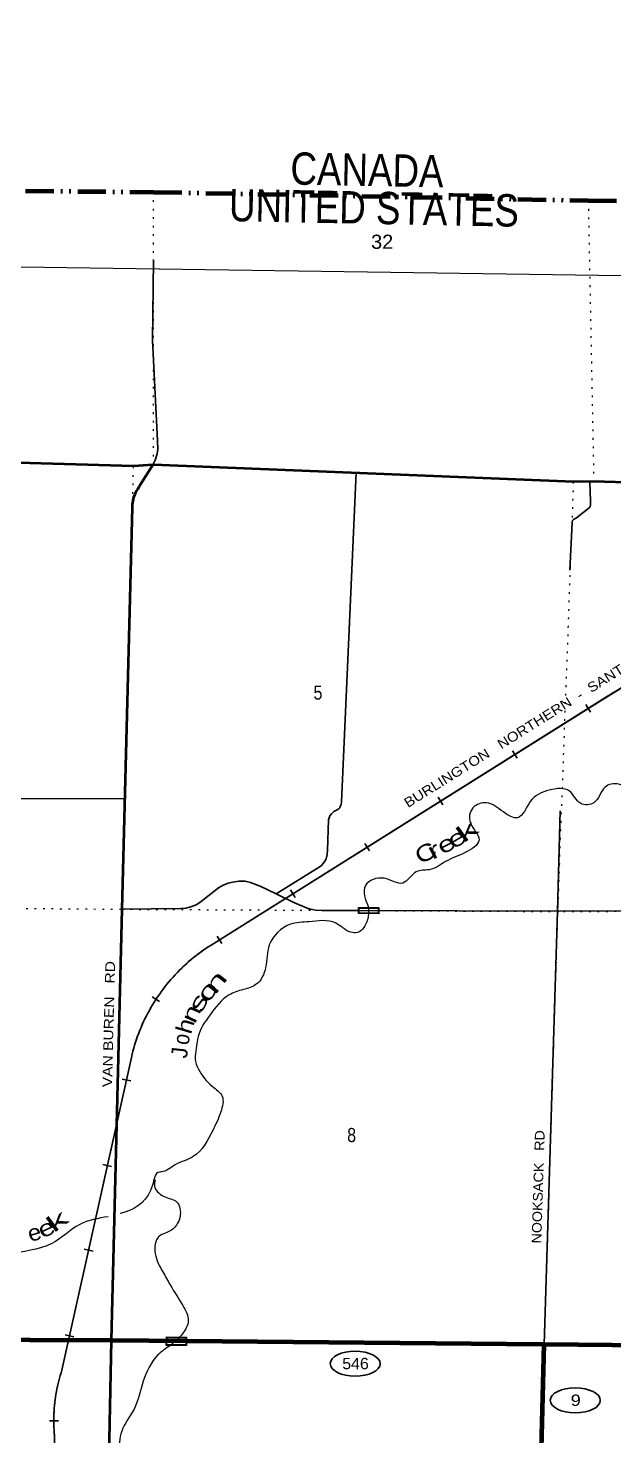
# Model space of a CAD drawing. Header units: feet. Extents: x -489137 to -242534, y 368785 to 558127.
# Drawn here: x -323817 to -316571, y 539519 to 556943 of the extents above; entities that cross this region are included whole.
import ezdxf
from ezdxf.enums import TextEntityAlignment as Align

# ---------------------------------------------------------------- set-up
doc = ezdxf.new("R2010")
doc.units = ezdxf.units.FT
doc.header["$LTSCALE"] = 70
doc.linetypes.add('DASH_DOUBLE_DOT', pattern=[9.2, 5, -1.2, 0.3, -1.2, 0.3, -1.2])
doc.linetypes.add('DOTTED', pattern=[1.5, 0.3, -1.2])
for name, color, linetype, lineweight in [('10', 7, 'DASH_DOUBLE_DOT', 60), ('17', 7, 'Continuous', 25), ('23', 7, 'Continuous', 70), ('26', 7, 'Continuous', 40), ('27', 7, 'Continuous', 13), ('29', 7, 'Continuous', 25), ('31', 7, 'Continuous', 13), ('34', 7, 'Continuous', 25), ('39', 7, 'Continuous', 13), ('4', 7, 'Continuous', 13), ('59', 7, 'Continuous', 13), ('6', 7, 'DOTTED', 25), ('7', 7, 'DOTTED', 13)]:
    doc.layers.add(name, color=color, linetype=linetype, lineweight=lineweight)
doc.layers.add('30', color=7, linetype='Continuous')
doc.layers.add('41', color=7, linetype='Continuous')

msp = doc.modelspace()

# ---------------------------------------------------------------- linework, layer by layer
at = {"layer": '10', "lineweight": 70}
msp.add_lwpolyline([(-333497.46, 555041.03), (-333072.26, 555028.46), (-327712.43, 554960.41), (-322264.9, 554914.51), (-316887.79, 554809.56), (-306454.5, 554648.15), (-303156.43, 554619.06)], dxfattribs=at)
at = {"layer": '17'}
for centre in [(-319770.19, 540412.52), (-317047.18, 539958.25)]:
    msp.add_ellipse(centre, major_axis=(-309.24, 1), ratio=0.500121, dxfattribs=at)
at = {"layer": '23'}
for points in [[(-322786.64, 540699.36), (-327841.56, 540721.72), (-327859.92, 540721.8), (-329865.93, 540769.27), (-333238.48, 540849.07), (-333710.17, 540862.22)], [(-317432.36, 540651.71), (-317457.36, 540651.93), (-321856.96, 540691.09), (-322786.64, 540699.36)], [(-317502.59, 537918.08), (-317432.36, 540651.71)], [(-312092.41, 540598.34), (-312392.57, 540598.89), (-317432.36, 540651.71)]]:
    msp.add_lwpolyline(points, dxfattribs=at)
at = {"layer": '26'}
for points in [[(-322275.33, 551536.43), (-322513.21, 551522.7), (-327510.43, 551664.83), (-327684.26, 551681.3), (-332915.33, 551713.73), (-333095.4, 551724.28), (-333545.53, 551741.28)], [(-322786.64, 540699.36), (-322655.9, 546037.22), (-322526.59, 551008.36), (-322525.06, 551051.34), (-322519.05, 551093.91), (-322508.62, 551135.63), (-322493.88, 551176.02), (-322475, 551214.66), (-322472.79, 551218.29), (-322458.07, 551242.43), (-322441.99, 551268.29), (-322286.48, 551518.49), (-322275.33, 551536.43)], [(-311533.68, 551135.55), (-311534.93, 551137.19), (-311540.66, 551143.77), (-311547.05, 551149.71), (-311554.02, 551154.95), (-311561.5, 551159.44), (-311569.41, 551163.11), (-311569.81, 551163.25), (-311594.96, 551168.98), (-311619.81, 551169.65), (-316818.2, 551330.85), (-317071.59, 551327), (-322267.65, 551536.87), (-322275.33, 551536.43)], [(-325581.23, 532663.78), (-325580.73, 532688.78), (-325568.59, 533297.71), (-325562.93, 533355.38), (-325546.99, 533440.38), (-325522.25, 533523.25), (-325488.99, 533603.08), (-324494.03, 535322.71), (-324479.52, 535347.79), (-324454.57, 535347.96), (-322920.17, 535358.74), (-322895.17, 535358.92), (-322894.66, 535383.92), (-322786.64, 540699.36)]]:
    msp.add_lwpolyline(points, dxfattribs=at)
at = {"layer": '29'}
for p, q in [((-319757.5, 551442.22), (-319940.59, 547364.71)), ((-320100.58, 547145.65), (-320115.26, 546762.42)), ((-317266.56, 546013.02), (-317234.27, 547254.29)), ((-320750.28, 546226.24), (-320216.91, 546556.65)), ((-322655.9, 546037.22), (-321928.19, 546047.54)), ((-317266.56, 546013.02), (-317432.36, 540651.71))]:
    msp.add_line(p, q, dxfattribs=at)
for points in [[(-322266.56, 554071.64), (-322280.17, 553081.16), (-322215.31, 551835.46)], [(-322215.31, 551835.46), (-322215, 551732.2), (-322221.89, 551672.43), (-322244.87, 551596.58), (-322275.33, 551536.43)], [(-317115.39, 550234.82), (-317087.25, 550823.09), (-317080.35, 550847.81), (-317068.87, 550859.87), (-317034.41, 550882.86), (-316875.89, 551006.98), (-316864.39, 551021.36), (-316859.81, 551043.76), (-316859.81, 551087.43), (-316869, 551326.49)], [(-333608.08, 547608.34), (-333057.1, 547587.82), (-327689.78, 547418.28), (-322620.96, 547404.71)], [(-320100.58, 547145.65), (-320093.38, 547170.67), (-320083.04, 547192.51), (-320063.51, 547220.1), (-320048.58, 547236.19), (-320033.65, 547247.68), (-319994.26, 547267.25), (-319981.95, 547274.41), (-319973.91, 547281.01), (-319963, 547293.37), (-319958.98, 547300.55), (-319946.34, 547332.74), (-319940.59, 547364.71)], [(-320216.91, 546556.65), (-320188.74, 546579.3), (-320166.91, 546603.44), (-320146.23, 546632.17), (-320131.3, 546663.2), (-320125.56, 546678.15), (-320118.66, 546713.78), (-320115.26, 546762.42)], [(-321928.19, 546047.54), (-321867.09, 546052.32), (-321805.05, 546066.11), (-321738.43, 546093.69), (-321692.48, 546121.28), (-321462.72, 546300.58), (-321402.99, 546335.06), (-321343.25, 546358.05), (-321283.52, 546374.14), (-321209.99, 546383.34), (-321134.18, 546383.34), (-321065.25, 546369.54), (-320945.78, 546321.27), (-320750.28, 546226.24)], [(-320183.64, 546023.47), (-320261.12, 546027.04), (-320297.88, 546033.93), (-320341.53, 546043.13), (-320392.08, 546061.52), (-320529.93, 546121.29), (-320750.28, 546226.24)], [(-320183.64, 546023.47), (-319730.96, 546021.85), (-317266.56, 546013.02)], [(-317266.56, 546013.02), (-311918.59, 546034.42), (-309207.53, 545929.04)]]:
    msp.add_lwpolyline(points, dxfattribs=at)
at = {"layer": '31'}
for p, q in [((-319729.78, 545984.01), (-319729.17, 546059)), ((-319479.79, 545981.97), (-319729.78, 545984.01))]:
    msp.add_line(p, q, dxfattribs=at)
msp.add_lwpolyline([(-319729.17, 546059), (-319479.18, 546056.97), (-319479.79, 545981.97)], dxfattribs=at)
msp.add_lwpolyline([(-319721.23, 546050.93), (-319487.24, 546049.03), (-319487.72, 545990.03), (-319721.71, 545991.93)], close=True, dxfattribs=at)
at = {"layer": '34'}
for p, q in [((-316917.09, 548571.11), (-316858.3, 548477.42)), ((-317823.91, 547998.99), (-317765.12, 547905.3)), ((-318745.01, 547424.07), (-318686.21, 547330.38)), ((-319651.83, 546851.95), (-319593.03, 546758.26)), ((-320572.92, 546277.04), (-320514.13, 546183.35)), ((-321479.74, 545704.92), (-321420.95, 545611.23)), ((-322282.69, 544954.61), (-322190.5, 544893.47)), ((-322655.09, 543935.89), (-322547.11, 543911.92)), ((-322892.85, 542876.44), (-322784.87, 542852.48)), ((-323122.57, 541829.13), (-323014.58, 541805.17)), ((-323360.32, 540769.68), (-323252.34, 540745.72)), ((-323554.65, 539706.66), (-323444.04, 539706.49))]:
    msp.add_line(p, q, dxfattribs=at)
at = {"layer": '34', "lineweight": 13}
msp.add_line((-322557.64, 544128.11), (-323400.05, 540331.61), dxfattribs=at)
at = {"layer": '34'}
for points in [[(-315410.3, 549424.8), (-316662.06, 548663.6), (-321554.38, 545593.62), (-321581.17, 545576.45), (-321613.56, 545554.95), (-321645.59, 545532.92), (-321677.54, 545510.21), (-321708.69, 545486.87), (-321739.66, 545463.27), (-321770.1, 545438.89), (-321800.42, 545414.02), (-321829.88, 545388.78), (-321859.05, 545362.78), (-321887.82, 545336.47), (-321916.22, 545309.65), (-321943.85, 545282.22), (-321971.32, 545254.3), (-321998.2, 545226.05), (-322024.49, 545197.22), (-322050.17, 545168.04), (-322075.49, 545138.35), (-322100.43, 545108.34), (-322124.56, 545077.73), (-322148.31, 545046.81), (-322171.46, 545015.34), (-322194.24, 544983.54), (-322216.17, 544951.37), (-322237.71, 544918.9), (-322258.64, 544886.06), (-322278.99, 544852.68), (-322298.68, 544819.15), (-322318.01, 544785.11), (-322336.47, 544750.9), (-322354.58, 544716.16)], [(-322354.58, 544716.16), (-322371.82, 544681.25), (-322388.65, 544646.04), (-322404.82, 544610.7), (-322420.42, 544574.8), (-322435.14, 544538.73), (-322449.43, 544502.56), (-322463.14, 544465.83), (-322476.15, 544429.2), (-322488.54, 544392.22), (-322500.1, 544354.85), (-322511.18, 544317.61), (-322521.64, 544280.03), (-322531.27, 544242.05), (-322540.41, 544204.22), (-322548.9, 544166.25), (-322556.56, 544127.88), (-323398.98, 540331.32), (-323409.37, 540299.19), (-323419.43, 540266.41), (-323428.88, 540233.5), (-323437.72, 540200.24), (-323445.97, 540167.05), (-323453.79, 540133.5), (-323460.83, 540100.03), (-323467.43, 540066.2), (-323473.25, 540032.44), (-323478.67, 539998.53), (-323483.48, 539964.68), (-323487.69, 539930.49), (-323491.11, 539896.38), (-323494.13, 539862.3), (-323496.54, 539827.89), (-323498.37, 539793.74), (-323499.6, 539759.44), (-323500.02, 539725.03), (-323500.07, 539690.84), (-323499.52, 539656.53), (-323498.16, 539622.08), (-323496.44, 539587.87), (-323494.12, 539553.72), (-323491, 539519.41), (-323482.4, 539148.35)]]:
    msp.add_lwpolyline(points, dxfattribs=at)
at = {"layer": '34', "lineweight": 13}
msp.add_lwpolyline([(-315410.85, 549425.76), (-316662.64, 548664.54), (-321554.97, 545594.55)], dxfattribs=at)
for centre, radius, start, end in [((-320362.44, 543703.16), 2235.96, 122.23166, 169.04404), ((-321533.76, 539708.77), 1967.48, 161.54438, 185.52459)]:
    msp.add_arc(centre, radius, start, end, dxfattribs=at)
at = {"layer": '39'}
for points in [[(-312664.37, 548678.88), (-312712.51, 548386.28), (-312854.74, 548215.55), (-313000.39, 548069.22), (-313279.68, 548082.22), (-313476.92, 548133.72), (-313673.97, 548270.3), (-313699.02, 548475.57), (-313811.02, 548766.07), (-313895.07, 548806.65), (-314078.37, 548770.68), (-314197.94, 548925.61), (-314066.81, 549137.13), (-314215.6, 549337.37), (-314404.45, 549477.8), (-314594.48, 549494.67), (-314798.33, 549370.05), (-314954.8, 549430.66), (-315102.94, 549422.18), (-315293.16, 549353.95), (-315440.44, 549300.87), (-315670.64, 549097.87), (-315821.78, 548973.97), (-315883.06, 548799.21), (-315721.57, 548697.95), (-315335.1, 548832.23), (-315085.21, 548779.43), (-315003.2, 548582.88), (-315060.77, 548316.84), (-315115.2, 548016.29), (-315368.87, 548079.31), (-315667.04, 548301.48), (-315914.48, 548370.43), (-316118.43, 548241.76), (-316167.09, 548084.92), (-316165, 547853.88), (-316265.81, 547483.55), (-316508.36, 547584.8), (-316679.51, 547548.52), (-316818.27, 547355.42), (-316980.59, 547347.28), (-317118.49, 547498.62), (-317369.44, 547510.92), (-317604.08, 547370.85), (-317761.27, 547170.09), (-317937.73, 547241.34), (-318145.54, 547353.88), (-318315.36, 547291.22), (-318346.42, 547109.63), (-318238.5, 546896.23), (-318416.97, 546734.51), (-318652.79, 546626.88), (-318853.98, 546526.51), (-319014.69, 546502.13), (-319180.49, 546360.35), (-319413.96, 546420.85), (-319643.24, 546331.3), (-319605.45, 546056.89)], [(-319605.45, 546056.89), (-319619.82, 545907.24), (-319741.43, 545750.18), (-319826.48, 545752.29), (-320011.96, 545866.31), (-320345.88, 545882.69), (-320571.6, 545851.81), (-320833.6, 545594.9), (-320879.39, 545314.39), (-320994.17, 545108.54), (-321155.94, 545043.66), (-321331.93, 544977.1), (-321567.34, 544729.66), (-321714.07, 544463.81), (-321738.22, 544314.47), (-321751.71, 544185.13), (-321710.43, 544058.48), (-321539.68, 543845.55), (-321417.24, 543722.96), (-321434.44, 543528.87), (-321533.65, 543298.32), (-321775.06, 542976.06), (-321996.55, 542874.16), (-322173.12, 542785.33), (-322193.42, 542783.81), (-322278.69, 542621.8), (-322619.69, 542287.82), (-322677.49, 542272.07)], [(-322246.53, 542689.89), (-322254.55, 542615.12), (-322136.42, 542482.52), (-321980.16, 542413.8), (-321938.27, 542232.43), (-322068.61, 542051.28), (-322200, 541985.64), (-322245.98, 541776.06), (-322150.58, 541548.78), (-322059.56, 541386.45), (-321904.1, 541131.35), (-321836.04, 540943.25), (-321902.37, 540788.75), (-322056.55, 540639.34)], [(-322825.78, 542231.69), (-323178.86, 542135.54), (-323525.43, 541898.96), (-324064.25, 541750.22), (-324360.06, 541595.46), (-325035.74, 541170.49), (-325312.86, 541033.5), (-325757.81, 540831.78), (-325851.28, 540792.05)], [(-322056.55, 540639.34), (-322211.76, 540520.98), (-322392.47, 540195.19), (-322506.78, 539851.54), (-322659.79, 539577.74), (-322699.17, 539298.87), (-322741.08, 538945.55), (-322712.11, 538657.11), (-322741.84, 538449.15), (-322762.01, 538434.66)]]:
    msp.add_spline(points, degree=3, dxfattribs=at)
at = {"layer": '4'}
msp.add_lwpolyline([(-485080.46, 556942.8), (-454770.68, 556296.26), (-424457.62, 555691.58), (-394141.55, 555128.56), (-363825.83, 554607.27), (-333509.43, 554127.66), (-303192.4, 553689.76), (-272874.8, 553293.56), (-242556.67, 552939.06)], dxfattribs=at)
msp.add_lwpolyline([(-485080.46, 556942.8), (-454770.68, 556296.26), (-424457.62, 555691.58), (-394141.55, 555128.56), (-363825.83, 554607.27), (-333509.43, 554127.66), (-303192.4, 553689.76), (-272874.8, 553293.56), (-242556.67, 552939.06)], dxfattribs=at)
at = {"layer": '59'}
for points in [[(-321857.85, 540636.54), (-322107.84, 540639.15), (-322106.74, 540744.14), (-321856.75, 540741.53)], [(-322098.82, 540736.06), (-321864.82, 540733.61), (-321865.76, 540644.61), (-322099.76, 540647.06)]]:
    msp.add_lwpolyline(points, close=True, dxfattribs=at)
at = {"layer": '6'}
msp.add_lwpolyline([(-327510.43, 551664.83), (-322513.21, 551522.7), (-322267.65, 551536.87), (-317071.59, 551327), (-316818.2, 551330.85), (-311602.65, 551169.12), (-311333.27, 551164.47), (-307104.47, 551131.23)], dxfattribs=at)
at = {"layer": '7'}
for p, q in [((-322267.65, 551536.87), (-322264.9, 554914.51)), ((-316887.79, 554809.56), (-316818.2, 551330.85))]:
    msp.add_line(p, q, dxfattribs=at)
for points in [[(-323172.42, 524914.56), (-322968.72, 529960.88), (-322895.17, 535358.92), (-322786.64, 540699.36), (-322655.9, 546037.22), (-322513.21, 551522.7)], [(-317071.59, 551327), (-317266.56, 546013.02), (-317432.36, 540651.71), (-317567.43, 535382.35)], [(-333628.33, 546270.4), (-333096.02, 546247.43), (-327728.55, 546083.96), (-322655.9, 546037.22), (-319730.2, 546021.78)], [(-319478.8, 546020.46), (-317192.35, 546008.39), (-311918.59, 546034.42), (-306505.43, 545835.37), (-303301.91, 545729.09)], [(-327592.41, 540720.62), (-322786.64, 540699.36), (-322110.61, 540693.34)], [(-321858.44, 540691.1), (-317432.36, 540651.71), (-312092.41, 540598.34), (-306664.68, 540492.14), (-306271.26, 540479.5)]]:
    msp.add_lwpolyline(points, dxfattribs=at)

# ---------------------------------------------------------------- texts
at = {"layer": '10', "width": 0.85}
for s, p in [('CANADA', (-320575.3, 555007.84)), ('UNITED STATES', (-321335.45, 554554.56))]:
    msp.add_text(s, height=400, rotation=358.882, dxfattribs=at).set_placement(p)
at = {"layer": '17'}
for s, width, p in [('546', 1.05, (-319766.74, 540344.21)), (' 9 ', 1.2, (-317042.08, 539889.94))]:
    msp.add_text(s, height=140, dxfattribs=dict(at, width=width)).set_placement(p, align=Align.CENTER)
at = {"layer": '27', "width": 1.2}
msp.add_text('VAN BUREN   RD', height=120, rotation=88.597, dxfattribs=at).set_placement((-322779.91, 543833.02))
at = {"layer": '30', "width": 1.1}
msp.add_text('NOOKSACK   RD', height=120, rotation=88.229, dxfattribs=at).set_placement((-317468.83, 541898.69))
at = {"layer": '34', "width": 1.15}
msp.add_text('BURLINGTON   NORTHERN  -  SANTA FE', height=120, rotation=32.109, dxfattribs=at).set_placement((-319117.6, 547289.32))
at = {"layer": '41'}
for s, rotation, width, p in [('k', 35.766, 1.9, (-318433.49, 546849.06)), ('e', 26.516, 1.4, (-318696.38, 546710.14)), ('e', 30.416, 1.5, (-318561.95, 546775.67)), ('C', 30.409, 1.35, (-318961.66, 546584.13)), ('r', 28.076, 1.6, (-318815.64, 546645.6)), ('n', 52.739, 1.85, (-321504.57, 544966.37)), ('o', 55.546, 1.6, (-321587.85, 544866.27)), ('n', 65.641, 1.4, (-321753.69, 544609.86)), ('s', 63.452, 1.6, (-321671.86, 544741.96)), ('h', 73.485, 1.2, (-321804.47, 544479.42)), ('o', 80.779, 0.9, (-321834.5, 544348.64)), ('k', 36.632, 1.9, (-323502.58, 542023.36)), ('e', 16.441, 1.1, (-323791.12, 541916.48)), ('e', 24.968, 1.35, (-323643.12, 541958.78))]:
    msp.add_text(s, height=200, rotation=rotation, dxfattribs=dict(at, width=width)).set_placement(p)
msp.add_text('J', height=200, rotation=83.968, dxfattribs=at).set_placement((-321852.43, 544186.09))
at = {"layer": '7'}
for s, width, p in [('32', 1.05, (-319573.84, 554211.53)), ('5', 0.85, (-320286.77, 548631.13)), ('8', 0.85, (-319870.52, 543155.3))]:
    msp.add_text(s, height=175, dxfattribs=dict(at, width=width)).set_placement(p)

doc.saveas('drawing.dxf')
